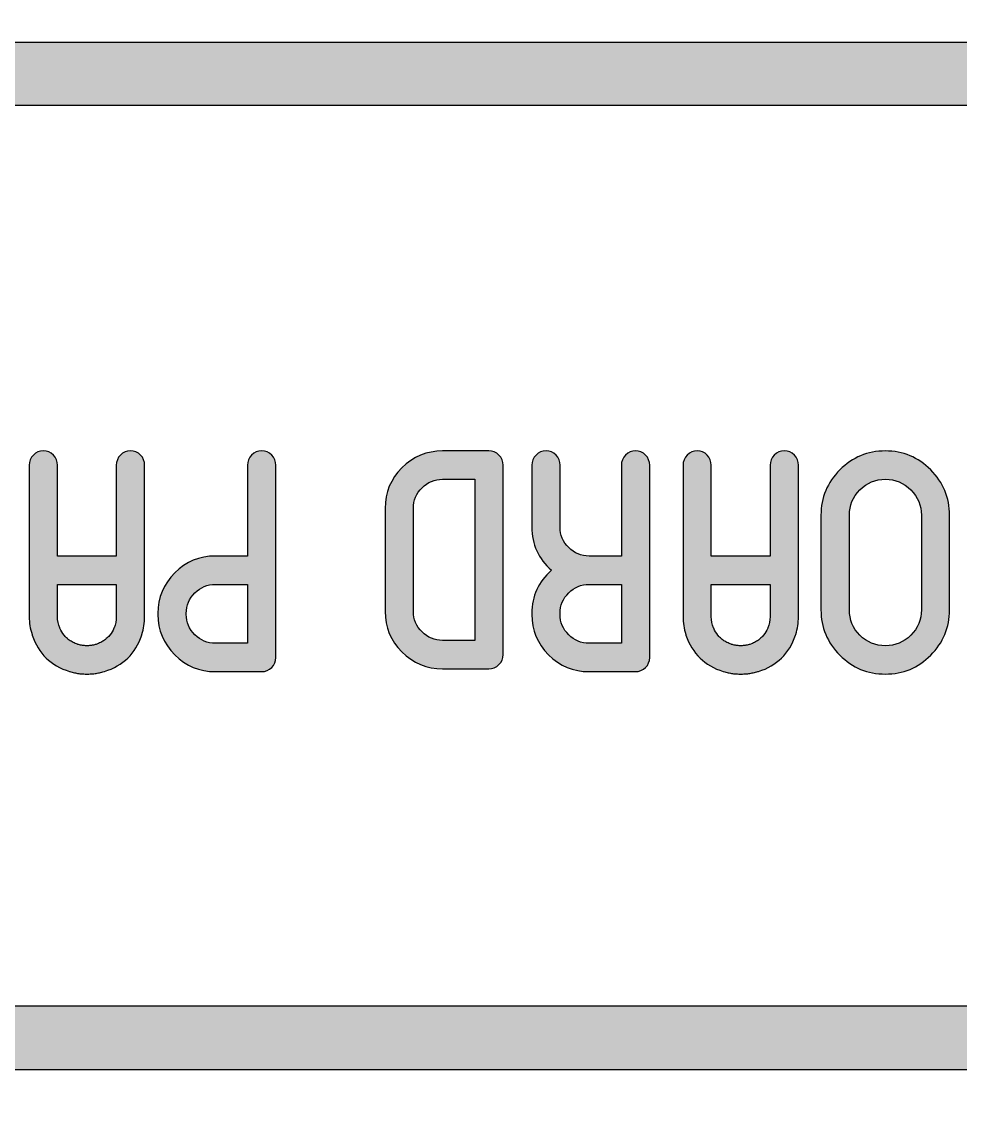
# Model space of a CAD drawing. Extents: x 3 to 98, y -255 to -10.
# Drawn here: x 24.19 to 34.91, y -173.23 to -160.89 of the extents above; entities that cross this region are included whole.
import ezdxf

# ---------------------------------------------------------------- set-up
doc = ezdxf.new("R2010")
doc.units = 0
doc.header["$MEASUREMENT"] = 0
doc.layers.add('LAYER_1', color=7, linetype='CONTINUOUS')

# ---------------------------------------------------------------- blocks, each defined once
blk = doc.blocks.new('BLOCK_2')
at = {"layer": 'LAYER_1'}
h = blk.add_hatch(color=250, dxfattribs=at)
h.dxf.hatch_style = 2
h.paths.add_polyline_path([(68.381, -172.841), (68.381, -150.057), (9.538, -150.057), (9.538, -172.841)])
h.paths.add_polyline_path([(10.261, -150.78), (67.657, -150.78), (67.657, -172.117), (10.261, -172.117)])
for points in [[(68.381, -172.841), (68.381, -150.057), (9.538, -150.057), (9.538, -172.841), (68.381, -172.841)], [(10.261, -150.78), (67.657, -150.78), (67.657, -172.117), (10.261, -172.117), (10.261, -150.78)]]:
    blk.add_lwpolyline(points, dxfattribs=at)

msp = doc.modelspace()

# ---------------------------------------------------------------- hatches: boundary and pattern name
at = {"layer": 'LAYER_1'}
h = msp.add_hatch(color=250, dxfattribs=at)
h.dxf.hatch_style = 2
h.paths.add_polyline_path([(9.538, -161.127), (68.381, -161.127), (68.381, -161.846), (9.538, -161.846)])
h = msp.add_hatch(color=250, dxfattribs=at)
h.dxf.hatch_style = 2
edge = h.paths.add_edge_path()
edge.add_spline(control_points=[(24.313, -167.878), (24.292, -167.812), (24.281, -167.746), (24.281, -167.678), (24.281, -167.678), (24.281, -165.949), (24.281, -165.949), (24.281, -165.904), (24.297, -165.866), (24.329, -165.833), (24.36, -165.802), (24.398, -165.787), (24.443, -165.787), (24.488, -165.787), (24.526, -165.802), (24.557, -165.833), (24.588, -165.866), (24.603, -165.904), (24.603, -165.949), (24.603, -165.949), (24.603, -166.985), (24.603, -166.985), (24.603, -166.985), (25.275, -166.985), (25.275, -166.985), (25.275, -166.985), (25.275, -165.949), (25.275, -165.949), (25.275, -165.904), (25.291, -165.866), (25.322, -165.833), (25.354, -165.802), (25.392, -165.787), (25.436, -165.787), (25.481, -165.787), (25.519, -165.802), (25.552, -165.833), (25.583, -165.866), (25.598, -165.904), (25.598, -165.949), (25.598, -165.949), (25.598, -167.678), (25.598, -167.678), (25.598, -167.746), (25.588, -167.812), (25.567, -167.878), (25.564, -167.89), (25.563, -167.892), (25.565, -167.886), (25.494, -168.097), (25.352, -168.235), (25.141, -168.301), (25.14, -168.301), (25.138, -168.302), (25.135, -168.303), (25.118, -168.307), (25.1, -168.312), (25.082, -168.316), (25.082, -168.316), (25.077, -168.316), (25.077, -168.316), (25.073, -168.318), (25.071, -168.318), (25.07, -168.318), (25.054, -168.322), (25.037, -168.325), (25.02, -168.327), (25.02, -168.327), (25.008, -168.328), (25.008, -168.328), (24.985, -168.33), (24.964, -168.33), (24.946, -168.33), (24.946, -168.33), (24.933, -168.33), (24.933, -168.33), (24.915, -168.33), (24.895, -168.33), (24.873, -168.328), (24.873, -168.328), (24.859, -168.327), (24.859, -168.327), (24.842, -168.325), (24.825, -168.322), (24.809, -168.318), (24.808, -168.318), (24.806, -168.318), (24.804, -168.316), (24.804, -168.316), (24.797, -168.316), (24.797, -168.316), (24.778, -168.312), (24.761, -168.307), (24.743, -168.303), (24.742, -168.302), (24.741, -168.301), (24.74, -168.301), (24.528, -168.235), (24.387, -168.097), (24.315, -167.886), (24.314, -167.885), (24.313, -167.884), (24.313, -167.881), (24.313, -167.881), (24.313, -167.878), (24.313, -167.878)], knot_values=[0, 0, 0, 0, 1, 1, 1, 2, 2, 2, 3, 3, 3, 4, 4, 4, 5, 5, 5, 6, 6, 6, 7, 7, 7, 8, 8, 8, 9, 9, 9, 10, 10, 10, 11, 11, 11, 12, 12, 12, 13, 13, 13, 14, 14, 14, 15, 15, 15, 16, 16, 16, 17, 17, 17, 18, 18, 18, 19, 19, 19, 20, 20, 20, 21, 21, 21, 22, 22, 22, 23, 23, 23, 24, 24, 24, 25, 25, 25, 26, 26, 26, 27, 27, 27, 28, 28, 28, 29, 29, 29, 30, 30, 30, 31, 31, 31, 32, 32, 32, 33, 33, 33, 34, 34, 34, 35, 35, 35, 35], degree=3, periodic=1)
edge = h.paths.add_edge_path()
edge.add_spline(control_points=[(24.603, -167.308), (24.603, -167.308), (24.603, -167.678), (24.603, -167.678), (24.603, -167.721), (24.612, -167.763), (24.63, -167.804), (24.63, -167.804), (24.631, -167.807), (24.631, -167.807), (24.644, -167.836), (24.66, -167.862), (24.68, -167.886), (24.679, -167.885), (24.68, -167.887), (24.683, -167.892), (24.693, -167.903), (24.705, -167.915), (24.717, -167.926), (24.722, -167.93), (24.726, -167.933), (24.728, -167.935), (24.735, -167.941), (24.742, -167.946), (24.748, -167.951), (24.756, -167.955), (24.763, -167.959), (24.771, -167.964), (24.778, -167.968), (24.786, -167.972), (24.795, -167.976), (24.803, -167.98), (24.812, -167.983), (24.819, -167.987), (24.829, -167.99), (24.834, -167.992), (24.835, -167.992), (24.848, -167.996), (24.861, -168), (24.875, -168.002), (24.877, -168.002), (24.881, -168.003), (24.888, -168.004), (24.905, -168.006), (24.919, -168.007), (24.932, -168.007), (24.932, -168.007), (24.947, -168.007), (24.947, -168.007), (24.96, -168.007), (24.974, -168.006), (24.99, -168.004), (24.997, -168.003), (25.002, -168.002), (25.004, -168.002), (25.018, -168), (25.031, -167.996), (25.044, -167.992), (25.044, -167.992), (25.061, -167.987), (25.061, -167.987), (25.069, -167.983), (25.077, -167.98), (25.084, -167.976), (25.094, -167.972), (25.102, -167.968), (25.108, -167.964), (25.117, -167.959), (25.125, -167.955), (25.13, -167.951), (25.137, -167.946), (25.144, -167.941), (25.151, -167.935), (25.152, -167.935), (25.156, -167.932), (25.161, -167.926), (25.174, -167.915), (25.186, -167.903), (25.196, -167.892), (25.197, -167.891), (25.198, -167.89), (25.198, -167.888), (25.199, -167.887), (25.2, -167.886), (25.201, -167.886), (25.221, -167.862), (25.236, -167.836), (25.248, -167.807), (25.248, -167.808), (25.248, -167.807), (25.249, -167.804), (25.267, -167.763), (25.275, -167.721), (25.275, -167.678), (25.275, -167.678), (25.275, -167.308), (25.275, -167.308), (25.275, -167.308), (24.603, -167.308), (24.603, -167.308)], knot_values=[0, 0, 0, 0, 1, 1, 1, 2, 2, 2, 3, 3, 3, 4, 4, 4, 5, 5, 5, 6, 6, 6, 7, 7, 7, 8, 8, 8, 9, 9, 9, 10, 10, 10, 11, 11, 11, 12, 12, 12, 13, 13, 13, 14, 14, 14, 15, 15, 15, 16, 16, 16, 17, 17, 17, 18, 18, 18, 19, 19, 19, 20, 20, 20, 21, 21, 21, 22, 22, 22, 23, 23, 23, 24, 24, 24, 25, 25, 25, 26, 26, 26, 27, 27, 27, 28, 28, 28, 29, 29, 29, 30, 30, 30, 31, 31, 31, 32, 32, 32, 33, 33, 33, 33], degree=3, periodic=1)
h = msp.add_hatch(color=250, dxfattribs=at)
h.dxf.hatch_style = 2
edge = h.paths.add_edge_path()
edge.add_spline(control_points=[(26.405, -168.303), (26.224, -168.303), (26.07, -168.239), (25.942, -168.111), (25.814, -167.983), (25.75, -167.83), (25.75, -167.65), (25.75, -167.65), (25.75, -167.639), (25.75, -167.639), (25.75, -167.459), (25.814, -167.305), (25.942, -167.177), (26.07, -167.049), (26.224, -166.985), (26.405, -166.985), (26.405, -166.985), (26.772, -166.985), (26.772, -166.985), (26.772, -166.985), (26.772, -165.949), (26.772, -165.949), (26.772, -165.904), (26.788, -165.866), (26.819, -165.833), (26.851, -165.802), (26.889, -165.787), (26.933, -165.787), (26.978, -165.787), (27.017, -165.802), (27.049, -165.833), (27.08, -165.866), (27.096, -165.904), (27.096, -165.949), (27.096, -165.949), (27.096, -168.142), (27.096, -168.142), (27.096, -168.187), (27.08, -168.225), (27.049, -168.256), (27.017, -168.287), (26.978, -168.303), (26.933, -168.303), (26.933, -168.303), (26.405, -168.303), (26.405, -168.303)], knot_values=[0, 0, 0, 0, 1, 1, 1, 2, 2, 2, 3, 3, 3, 4, 4, 4, 5, 5, 5, 6, 6, 6, 7, 7, 7, 8, 8, 8, 9, 9, 9, 10, 10, 10, 11, 11, 11, 12, 12, 12, 13, 13, 13, 14, 14, 14, 15, 15, 15, 15], degree=3, periodic=1)
edge = h.paths.add_edge_path()
edge.add_spline(control_points=[(26.073, -167.65), (26.073, -167.741), (26.106, -167.819), (26.172, -167.883), (26.236, -167.947), (26.314, -167.98), (26.405, -167.98), (26.405, -167.98), (26.772, -167.98), (26.772, -167.98), (26.772, -167.98), (26.772, -167.308), (26.772, -167.308), (26.772, -167.308), (26.405, -167.308), (26.405, -167.308), (26.314, -167.308), (26.236, -167.34), (26.172, -167.405), (26.106, -167.469), (26.073, -167.547), (26.073, -167.639), (26.073, -167.639), (26.073, -167.65), (26.073, -167.65)], knot_values=[0, 0, 0, 0, 1, 1, 1, 2, 2, 2, 3, 3, 3, 4, 4, 4, 5, 5, 5, 6, 6, 6, 7, 7, 7, 8, 8, 8, 8], degree=3, periodic=1)
h = msp.add_hatch(color=250, dxfattribs=at)
h.dxf.hatch_style = 2
edge = h.paths.add_edge_path()
edge.add_spline(control_points=[(28.997, -168.27), (28.816, -168.27), (28.662, -168.206), (28.534, -168.078), (28.406, -167.951), (28.342, -167.797), (28.342, -167.617), (28.342, -167.617), (28.342, -166.441), (28.342, -166.441), (28.342, -166.26), (28.406, -166.106), (28.534, -165.978), (28.662, -165.85), (28.816, -165.787), (28.997, -165.787), (28.997, -165.787), (29.525, -165.787), (29.525, -165.787), (29.57, -165.787), (29.609, -165.802), (29.641, -165.833), (29.672, -165.866), (29.688, -165.904), (29.688, -165.949), (29.688, -165.949), (29.688, -168.109), (29.688, -168.109), (29.688, -168.153), (29.672, -168.191), (29.641, -168.223), (29.609, -168.254), (29.57, -168.27), (29.525, -168.27), (29.525, -168.27), (28.997, -168.27), (28.997, -168.27)], knot_values=[0, 0, 0, 0, 1, 1, 1, 2, 2, 2, 3, 3, 3, 4, 4, 4, 5, 5, 5, 6, 6, 6, 7, 7, 7, 8, 8, 8, 9, 9, 9, 10, 10, 10, 11, 11, 11, 12, 12, 12, 12], degree=3, periodic=1)
edge = h.paths.add_edge_path()
edge.add_spline(control_points=[(28.665, -167.617), (28.665, -167.708), (28.698, -167.786), (28.764, -167.85), (28.828, -167.915), (28.906, -167.947), (28.997, -167.947), (28.997, -167.947), (29.365, -167.947), (29.365, -167.947), (29.365, -167.947), (29.365, -166.109), (29.365, -166.109), (29.365, -166.109), (28.997, -166.109), (28.997, -166.109), (28.906, -166.109), (28.828, -166.142), (28.764, -166.206), (28.698, -166.271), (28.665, -166.349), (28.665, -166.441), (28.665, -166.441), (28.665, -167.617), (28.665, -167.617)], knot_values=[0, 0, 0, 0, 1, 1, 1, 2, 2, 2, 3, 3, 3, 4, 4, 4, 5, 5, 5, 6, 6, 6, 7, 7, 7, 8, 8, 8, 8], degree=3, periodic=1)
h = msp.add_hatch(color=250, dxfattribs=at)
h.dxf.hatch_style = 2
edge = h.paths.add_edge_path()
edge.add_spline(control_points=[(30.016, -167.639), (30.016, -167.442), (30.091, -167.277), (30.242, -167.147), (30.091, -167.016), (30.016, -166.852), (30.016, -166.655), (30.016, -166.655), (30.016, -165.949), (30.016, -165.949), (30.016, -165.904), (30.032, -165.866), (30.064, -165.833), (30.095, -165.802), (30.133, -165.787), (30.178, -165.787), (30.223, -165.787), (30.261, -165.802), (30.292, -165.833), (30.323, -165.866), (30.338, -165.904), (30.338, -165.949), (30.338, -165.949), (30.338, -166.655), (30.338, -166.655), (30.338, -166.746), (30.371, -166.824), (30.437, -166.888), (30.501, -166.953), (30.579, -166.985), (30.67, -166.985), (30.67, -166.985), (31.038, -166.985), (31.038, -166.985), (31.038, -166.985), (31.038, -165.949), (31.038, -165.949), (31.038, -165.904), (31.053, -165.866), (31.085, -165.833), (31.117, -165.802), (31.155, -165.787), (31.198, -165.787), (31.244, -165.787), (31.282, -165.802), (31.314, -165.833), (31.345, -165.866), (31.361, -165.904), (31.361, -165.949), (31.361, -165.949), (31.361, -168.142), (31.361, -168.142), (31.361, -168.187), (31.345, -168.225), (31.314, -168.256), (31.282, -168.287), (31.244, -168.303), (31.198, -168.303), (31.198, -168.303), (30.67, -168.303), (30.67, -168.303), (30.489, -168.303), (30.335, -168.239), (30.207, -168.111), (30.079, -167.983), (30.016, -167.83), (30.016, -167.65), (30.016, -167.65), (30.016, -167.639), (30.016, -167.639)], knot_values=[0, 0, 0, 0, 1, 1, 1, 2, 2, 2, 3, 3, 3, 4, 4, 4, 5, 5, 5, 6, 6, 6, 7, 7, 7, 8, 8, 8, 9, 9, 9, 10, 10, 10, 11, 11, 11, 12, 12, 12, 13, 13, 13, 14, 14, 14, 15, 15, 15, 16, 16, 16, 17, 17, 17, 18, 18, 18, 19, 19, 19, 20, 20, 20, 21, 21, 21, 22, 22, 22, 23, 23, 23, 23], degree=3, periodic=1)
edge = h.paths.add_edge_path()
edge.add_spline(control_points=[(31.038, -167.308), (31.038, -167.308), (30.67, -167.308), (30.67, -167.308), (30.579, -167.308), (30.501, -167.34), (30.437, -167.405), (30.371, -167.469), (30.338, -167.547), (30.338, -167.639), (30.338, -167.639), (30.338, -167.65), (30.338, -167.65), (30.338, -167.741), (30.371, -167.819), (30.437, -167.883), (30.501, -167.947), (30.579, -167.98), (30.67, -167.98), (30.67, -167.98), (31.038, -167.98), (31.038, -167.98), (31.038, -167.98), (31.038, -167.308), (31.038, -167.308)], knot_values=[0, 0, 0, 0, 1, 1, 1, 2, 2, 2, 3, 3, 3, 4, 4, 4, 5, 5, 5, 6, 6, 6, 7, 7, 7, 8, 8, 8, 8], degree=3, periodic=1)
h = msp.add_hatch(color=250, dxfattribs=at)
h.dxf.hatch_style = 2
edge = h.paths.add_edge_path()
edge.add_spline(control_points=[(31.773, -167.878), (31.752, -167.812), (31.741, -167.746), (31.741, -167.678), (31.741, -167.678), (31.741, -165.949), (31.741, -165.949), (31.741, -165.904), (31.757, -165.866), (31.789, -165.833), (31.82, -165.802), (31.858, -165.787), (31.903, -165.787), (31.948, -165.787), (31.986, -165.802), (32.017, -165.833), (32.048, -165.866), (32.063, -165.904), (32.063, -165.949), (32.063, -165.949), (32.063, -166.985), (32.063, -166.985), (32.063, -166.985), (32.735, -166.985), (32.735, -166.985), (32.735, -166.985), (32.735, -165.949), (32.735, -165.949), (32.735, -165.904), (32.751, -165.866), (32.782, -165.833), (32.814, -165.802), (32.852, -165.787), (32.896, -165.787), (32.941, -165.787), (32.98, -165.802), (33.012, -165.833), (33.043, -165.866), (33.058, -165.904), (33.058, -165.949), (33.058, -165.949), (33.058, -167.678), (33.058, -167.678), (33.058, -167.746), (33.048, -167.812), (33.027, -167.878), (33.024, -167.89), (33.023, -167.892), (33.025, -167.886), (32.954, -168.097), (32.812, -168.235), (32.601, -168.301), (32.6, -168.301), (32.598, -168.302), (32.595, -168.303), (32.578, -168.307), (32.56, -168.312), (32.542, -168.316), (32.542, -168.316), (32.537, -168.316), (32.537, -168.316), (32.533, -168.318), (32.531, -168.318), (32.53, -168.318), (32.514, -168.322), (32.497, -168.325), (32.48, -168.327), (32.48, -168.327), (32.468, -168.328), (32.468, -168.328), (32.445, -168.33), (32.424, -168.33), (32.406, -168.33), (32.406, -168.33), (32.393, -168.33), (32.393, -168.33), (32.375, -168.33), (32.355, -168.33), (32.333, -168.328), (32.333, -168.328), (32.319, -168.327), (32.319, -168.327), (32.302, -168.325), (32.285, -168.322), (32.269, -168.318), (32.268, -168.318), (32.266, -168.318), (32.264, -168.316), (32.264, -168.316), (32.257, -168.316), (32.257, -168.316), (32.238, -168.312), (32.221, -168.307), (32.203, -168.303), (32.202, -168.302), (32.201, -168.301), (32.2, -168.301), (31.988, -168.235), (31.847, -168.097), (31.775, -167.886), (31.774, -167.885), (31.773, -167.884), (31.773, -167.881), (31.773, -167.881), (31.773, -167.878), (31.773, -167.878)], knot_values=[0, 0, 0, 0, 1, 1, 1, 2, 2, 2, 3, 3, 3, 4, 4, 4, 5, 5, 5, 6, 6, 6, 7, 7, 7, 8, 8, 8, 9, 9, 9, 10, 10, 10, 11, 11, 11, 12, 12, 12, 13, 13, 13, 14, 14, 14, 15, 15, 15, 16, 16, 16, 17, 17, 17, 18, 18, 18, 19, 19, 19, 20, 20, 20, 21, 21, 21, 22, 22, 22, 23, 23, 23, 24, 24, 24, 25, 25, 25, 26, 26, 26, 27, 27, 27, 28, 28, 28, 29, 29, 29, 30, 30, 30, 31, 31, 31, 32, 32, 32, 33, 33, 33, 34, 34, 34, 35, 35, 35, 35], degree=3, periodic=1)
edge = h.paths.add_edge_path()
edge.add_spline(control_points=[(32.063, -167.308), (32.063, -167.308), (32.063, -167.678), (32.063, -167.678), (32.063, -167.721), (32.072, -167.763), (32.09, -167.804), (32.09, -167.804), (32.091, -167.807), (32.091, -167.807), (32.104, -167.836), (32.12, -167.862), (32.14, -167.886), (32.139, -167.885), (32.14, -167.887), (32.143, -167.892), (32.153, -167.903), (32.165, -167.915), (32.177, -167.926), (32.182, -167.93), (32.186, -167.933), (32.188, -167.935), (32.195, -167.941), (32.202, -167.946), (32.208, -167.951), (32.216, -167.955), (32.223, -167.959), (32.231, -167.964), (32.238, -167.968), (32.246, -167.972), (32.255, -167.976), (32.263, -167.98), (32.272, -167.983), (32.279, -167.987), (32.289, -167.99), (32.294, -167.992), (32.295, -167.992), (32.308, -167.996), (32.321, -168), (32.335, -168.002), (32.337, -168.002), (32.341, -168.003), (32.348, -168.004), (32.365, -168.006), (32.379, -168.007), (32.392, -168.007), (32.392, -168.007), (32.407, -168.007), (32.407, -168.007), (32.42, -168.007), (32.434, -168.006), (32.45, -168.004), (32.457, -168.003), (32.462, -168.002), (32.464, -168.002), (32.478, -168), (32.491, -167.996), (32.504, -167.992), (32.504, -167.992), (32.521, -167.987), (32.521, -167.987), (32.529, -167.983), (32.537, -167.98), (32.544, -167.976), (32.554, -167.972), (32.562, -167.968), (32.568, -167.964), (32.577, -167.959), (32.585, -167.955), (32.59, -167.951), (32.597, -167.946), (32.604, -167.941), (32.611, -167.935), (32.612, -167.935), (32.616, -167.932), (32.621, -167.926), (32.634, -167.915), (32.646, -167.903), (32.656, -167.892), (32.657, -167.891), (32.658, -167.89), (32.658, -167.888), (32.659, -167.887), (32.66, -167.886), (32.661, -167.886), (32.681, -167.862), (32.696, -167.836), (32.708, -167.807), (32.708, -167.808), (32.708, -167.807), (32.709, -167.804), (32.727, -167.763), (32.735, -167.721), (32.735, -167.678), (32.735, -167.678), (32.735, -167.308), (32.735, -167.308), (32.735, -167.308), (32.063, -167.308), (32.063, -167.308)], knot_values=[0, 0, 0, 0, 1, 1, 1, 2, 2, 2, 3, 3, 3, 4, 4, 4, 5, 5, 5, 6, 6, 6, 7, 7, 7, 8, 8, 8, 9, 9, 9, 10, 10, 10, 11, 11, 11, 12, 12, 12, 13, 13, 13, 14, 14, 14, 15, 15, 15, 16, 16, 16, 17, 17, 17, 18, 18, 18, 19, 19, 19, 20, 20, 20, 21, 21, 21, 22, 22, 22, 23, 23, 23, 24, 24, 24, 25, 25, 25, 26, 26, 26, 27, 27, 27, 28, 28, 28, 29, 29, 29, 30, 30, 30, 31, 31, 31, 32, 32, 32, 33, 33, 33, 33], degree=3, periodic=1)
h = msp.add_hatch(color=250, dxfattribs=at)
h.dxf.hatch_style = 2
edge = h.paths.add_edge_path()
edge.add_spline(control_points=[(34.567, -166.003), (34.711, -166.145), (34.783, -166.318), (34.783, -166.52), (34.783, -166.52), (34.783, -167.598), (34.783, -167.598), (34.783, -167.8), (34.711, -167.972), (34.567, -168.116), (34.425, -168.259), (34.252, -168.33), (34.05, -168.33), (33.847, -168.33), (33.674, -168.259), (33.531, -168.116), (33.387, -167.972), (33.315, -167.8), (33.315, -167.598), (33.315, -167.598), (33.315, -166.52), (33.315, -166.52), (33.315, -166.318), (33.387, -166.145), (33.531, -166.003), (33.674, -165.859), (33.847, -165.787), (34.05, -165.787), (34.252, -165.787), (34.425, -165.859), (34.567, -166.003)], knot_values=[0, 0, 0, 0, 1, 1, 1, 2, 2, 2, 3, 3, 3, 4, 4, 4, 5, 5, 5, 6, 6, 6, 7, 7, 7, 8, 8, 8, 9, 9, 9, 10, 10, 10, 10], degree=3, periodic=1)
edge = h.paths.add_edge_path()
edge.add_spline(control_points=[(34.34, -167.888), (34.42, -167.808), (34.461, -167.711), (34.461, -167.598), (34.461, -167.598), (34.461, -166.52), (34.461, -166.52), (34.461, -166.408), (34.42, -166.311), (34.34, -166.23), (34.26, -166.15), (34.164, -166.109), (34.05, -166.109), (33.937, -166.109), (33.84, -166.15), (33.759, -166.23), (33.679, -166.311), (33.639, -166.408), (33.639, -166.52), (33.639, -166.52), (33.639, -167.598), (33.639, -167.598), (33.639, -167.711), (33.679, -167.808), (33.759, -167.888), (33.84, -167.968), (33.937, -168.007), (34.05, -168.007), (34.164, -168.007), (34.26, -167.968), (34.34, -167.888)], knot_values=[0, 0, 0, 0, 1, 1, 1, 2, 2, 2, 3, 3, 3, 4, 4, 4, 5, 5, 5, 6, 6, 6, 7, 7, 7, 8, 8, 8, 9, 9, 9, 10, 10, 10, 10], degree=3, periodic=1)

# ---------------------------------------------------------------- linework, layer by layer
msp.add_lwpolyline([(9.538, -161.127), (68.381, -161.127), (68.381, -161.846), (9.538, -161.846), (9.538, -161.127)], dxfattribs=at)
at = {"layer": 'LAYER_1', "color": 250}
msp.add_open_spline([(93.89, -10.01), (93.89, -10.01), (78.542, -10.01), (78.542, -10.01), (78.542, -10.01), (78.542, -10.716), (78.542, -10.716), (78.542, -12.859), (76.804, -14.596), (74.661, -14.596), (74.661, -14.596), (25.879, -14.596), (25.879, -14.596), (23.736, -14.596), (21.999, -12.859), (21.999, -10.716), (21.999, -10.716), (21.999, -10.01), (21.999, -10.01), (21.999, -10.01), (6.651, -10.01), (6.651, -10.01), (4.508, -10.01), (2.77, -11.748), (2.77, -13.891), (2.77, -13.891), (2.77, -22.609), (2.77, -22.609), (2.77, -22.609), (2.77, -25.978), (2.77, -25.978), (2.77, -25.978), (2.77, -124.869), (2.77, -124.869), (2.77, -124.869), (2.77, -124.889), (2.77, -124.889), (2.77, -124.889), (2.77, -147.869), (2.77, -147.869), (2.77, -147.869), (2.77, -237.326), (2.77, -237.326), (2.77, -237.326), (2.77, -255.411), (2.77, -255.411), (2.77, -255.411), (97.77, -255.411), (97.77, -255.411), (97.77, -255.411), (97.77, -237.326), (97.77, -237.326), (97.77, -237.326), (97.77, -147.869), (97.77, -147.869), (97.77, -147.869), (97.77, -124.889), (97.77, -124.889), (97.77, -124.889), (97.77, -124.869), (97.77, -124.869), (97.77, -124.869), (97.77, -113.631), (97.77, -113.631), (97.77, -113.631), (97.77, -100.913), (97.77, -100.913), (97.77, -98.834), (96.134, -97.142), (94.081, -97.042), (94.017, -97.038), (93.954, -97.032), (93.89, -97.032), (93.89, -97.032), (81.171, -97.032), (81.171, -97.032), (81.107, -97.032), (81.044, -97.038), (80.98, -97.042), (80.98, -97.042), (17.229, -97.042), (17.229, -97.042), (13.138, -97.042), (9.821, -93.725), (9.821, -89.633), (9.821, -89.633), (9.821, -60.323), (9.821, -60.323), (9.821, -56.231), (13.138, -52.914), (17.229, -52.914), (17.229, -52.914), (80.782, -52.914), (80.782, -52.914), (80.91, -52.927), (81.04, -52.934), (81.171, -52.934), (81.171, -52.934), (93.89, -52.934), (93.89, -52.934), (94.021, -52.934), (94.15, -52.927), (94.278, -52.914), (96.239, -52.719), (97.77, -51.065), (97.77, -49.053), (97.77, -49.053), (97.77, -36.335), (97.77, -36.335), (97.77, -36.335), (97.77, -25.978), (97.77, -25.978), (97.77, -25.978), (97.77, -22.609), (97.77, -22.609), (97.77, -22.609), (97.77, -13.891), (97.77, -13.891), (97.77, -11.748), (96.033, -10.01), (93.89, -10.01)], degree=3, knots=[0, 0, 0, 0, 1, 1, 1, 2, 2, 2, 3, 3, 3, 4, 4, 4, 5, 5, 5, 6, 6, 6, 7, 7, 7, 8, 8, 8, 9, 9, 9, 10, 10, 10, 11, 11, 11, 12, 12, 12, 13, 13, 13, 14, 14, 14, 15, 15, 15, 16, 16, 16, 17, 17, 17, 18, 18, 18, 19, 19, 19, 20, 20, 20, 21, 21, 21, 22, 22, 22, 23, 23, 23, 24, 24, 24, 25, 25, 25, 26, 26, 26, 27, 27, 27, 28, 28, 28, 29, 29, 29, 30, 30, 30, 31, 31, 31, 32, 32, 32, 33, 33, 33, 34, 34, 34, 35, 35, 35, 36, 36, 36, 37, 37, 37, 38, 38, 38, 39, 39, 39, 40, 40, 40, 40], dxfattribs=at)
at = {"layer": 'LAYER_1'}
for points, knots in [([(24.313, -167.878), (24.292, -167.812), (24.281, -167.746), (24.281, -167.678), (24.281, -167.678), (24.281, -165.949), (24.281, -165.949), (24.281, -165.904), (24.297, -165.866), (24.329, -165.833), (24.36, -165.802), (24.398, -165.787), (24.443, -165.787), (24.488, -165.787), (24.526, -165.802), (24.557, -165.833), (24.588, -165.866), (24.603, -165.904), (24.603, -165.949), (24.603, -165.949), (24.603, -166.985), (24.603, -166.985), (24.603, -166.985), (25.275, -166.985), (25.275, -166.985), (25.275, -166.985), (25.275, -165.949), (25.275, -165.949), (25.275, -165.904), (25.291, -165.866), (25.322, -165.833), (25.354, -165.802), (25.392, -165.787), (25.436, -165.787), (25.481, -165.787), (25.519, -165.802), (25.552, -165.833), (25.583, -165.866), (25.598, -165.904), (25.598, -165.949), (25.598, -165.949), (25.598, -167.678), (25.598, -167.678), (25.598, -167.746), (25.588, -167.812), (25.567, -167.878), (25.564, -167.89), (25.563, -167.892), (25.565, -167.886), (25.494, -168.097), (25.352, -168.235), (25.141, -168.301), (25.14, -168.301), (25.138, -168.302), (25.135, -168.303), (25.118, -168.307), (25.1, -168.312), (25.082, -168.316), (25.082, -168.316), (25.077, -168.316), (25.077, -168.316), (25.073, -168.318), (25.071, -168.318), (25.07, -168.318), (25.054, -168.322), (25.037, -168.325), (25.02, -168.327), (25.02, -168.327), (25.008, -168.328), (25.008, -168.328), (24.985, -168.33), (24.964, -168.33), (24.946, -168.33), (24.946, -168.33), (24.933, -168.33), (24.933, -168.33), (24.915, -168.33), (24.895, -168.33), (24.873, -168.328), (24.873, -168.328), (24.859, -168.327), (24.859, -168.327), (24.842, -168.325), (24.825, -168.322), (24.809, -168.318), (24.808, -168.318), (24.806, -168.318), (24.804, -168.316), (24.804, -168.316), (24.797, -168.316), (24.797, -168.316), (24.778, -168.312), (24.761, -168.307), (24.743, -168.303), (24.742, -168.302), (24.741, -168.301), (24.74, -168.301), (24.528, -168.235), (24.387, -168.097), (24.315, -167.886), (24.314, -167.885), (24.313, -167.884), (24.313, -167.881), (24.313, -167.881), (24.313, -167.878), (24.313, -167.878)], [0, 0, 0, 0, 1, 1, 1, 2, 2, 2, 3, 3, 3, 4, 4, 4, 5, 5, 5, 6, 6, 6, 7, 7, 7, 8, 8, 8, 9, 9, 9, 10, 10, 10, 11, 11, 11, 12, 12, 12, 13, 13, 13, 14, 14, 14, 15, 15, 15, 16, 16, 16, 17, 17, 17, 18, 18, 18, 19, 19, 19, 20, 20, 20, 21, 21, 21, 22, 22, 22, 23, 23, 23, 24, 24, 24, 25, 25, 25, 26, 26, 26, 27, 27, 27, 28, 28, 28, 29, 29, 29, 30, 30, 30, 31, 31, 31, 32, 32, 32, 33, 33, 33, 34, 34, 34, 35, 35, 35, 35]), ([(26.405, -168.303), (26.224, -168.303), (26.07, -168.239), (25.942, -168.111), (25.814, -167.983), (25.75, -167.83), (25.75, -167.65), (25.75, -167.65), (25.75, -167.639), (25.75, -167.639), (25.75, -167.459), (25.814, -167.305), (25.942, -167.177), (26.07, -167.049), (26.224, -166.985), (26.405, -166.985), (26.405, -166.985), (26.772, -166.985), (26.772, -166.985), (26.772, -166.985), (26.772, -165.949), (26.772, -165.949), (26.772, -165.904), (26.788, -165.866), (26.819, -165.833), (26.851, -165.802), (26.889, -165.787), (26.933, -165.787), (26.978, -165.787), (27.017, -165.802), (27.049, -165.833), (27.08, -165.866), (27.096, -165.904), (27.096, -165.949), (27.096, -165.949), (27.096, -168.142), (27.096, -168.142), (27.096, -168.187), (27.08, -168.225), (27.049, -168.256), (27.017, -168.287), (26.978, -168.303), (26.933, -168.303), (26.933, -168.303), (26.405, -168.303), (26.405, -168.303)], [0, 0, 0, 0, 1, 1, 1, 2, 2, 2, 3, 3, 3, 4, 4, 4, 5, 5, 5, 6, 6, 6, 7, 7, 7, 8, 8, 8, 9, 9, 9, 10, 10, 10, 11, 11, 11, 12, 12, 12, 13, 13, 13, 14, 14, 14, 15, 15, 15, 15]), ([(28.997, -168.27), (28.816, -168.27), (28.662, -168.206), (28.534, -168.078), (28.406, -167.951), (28.342, -167.797), (28.342, -167.617), (28.342, -167.617), (28.342, -166.441), (28.342, -166.441), (28.342, -166.26), (28.406, -166.106), (28.534, -165.978), (28.662, -165.85), (28.816, -165.787), (28.997, -165.787), (28.997, -165.787), (29.525, -165.787), (29.525, -165.787), (29.57, -165.787), (29.609, -165.802), (29.641, -165.833), (29.672, -165.866), (29.688, -165.904), (29.688, -165.949), (29.688, -165.949), (29.688, -168.109), (29.688, -168.109), (29.688, -168.153), (29.672, -168.191), (29.641, -168.223), (29.609, -168.254), (29.57, -168.27), (29.525, -168.27), (29.525, -168.27), (28.997, -168.27), (28.997, -168.27)], [0, 0, 0, 0, 1, 1, 1, 2, 2, 2, 3, 3, 3, 4, 4, 4, 5, 5, 5, 6, 6, 6, 7, 7, 7, 8, 8, 8, 9, 9, 9, 10, 10, 10, 11, 11, 11, 12, 12, 12, 12]), ([(30.016, -167.639), (30.016, -167.442), (30.091, -167.277), (30.242, -167.147), (30.091, -167.016), (30.016, -166.852), (30.016, -166.655), (30.016, -166.655), (30.016, -165.949), (30.016, -165.949), (30.016, -165.904), (30.032, -165.866), (30.064, -165.833), (30.095, -165.802), (30.133, -165.787), (30.178, -165.787), (30.223, -165.787), (30.261, -165.802), (30.292, -165.833), (30.323, -165.866), (30.338, -165.904), (30.338, -165.949), (30.338, -165.949), (30.338, -166.655), (30.338, -166.655), (30.338, -166.746), (30.371, -166.824), (30.437, -166.888), (30.501, -166.953), (30.579, -166.985), (30.67, -166.985), (30.67, -166.985), (31.038, -166.985), (31.038, -166.985), (31.038, -166.985), (31.038, -165.949), (31.038, -165.949), (31.038, -165.904), (31.053, -165.866), (31.085, -165.833), (31.117, -165.802), (31.155, -165.787), (31.198, -165.787), (31.244, -165.787), (31.282, -165.802), (31.314, -165.833), (31.345, -165.866), (31.361, -165.904), (31.361, -165.949), (31.361, -165.949), (31.361, -168.142), (31.361, -168.142), (31.361, -168.187), (31.345, -168.225), (31.314, -168.256), (31.282, -168.287), (31.244, -168.303), (31.198, -168.303), (31.198, -168.303), (30.67, -168.303), (30.67, -168.303), (30.489, -168.303), (30.335, -168.239), (30.207, -168.111), (30.079, -167.983), (30.016, -167.83), (30.016, -167.65), (30.016, -167.65), (30.016, -167.639), (30.016, -167.639)], [0, 0, 0, 0, 1, 1, 1, 2, 2, 2, 3, 3, 3, 4, 4, 4, 5, 5, 5, 6, 6, 6, 7, 7, 7, 8, 8, 8, 9, 9, 9, 10, 10, 10, 11, 11, 11, 12, 12, 12, 13, 13, 13, 14, 14, 14, 15, 15, 15, 16, 16, 16, 17, 17, 17, 18, 18, 18, 19, 19, 19, 20, 20, 20, 21, 21, 21, 22, 22, 22, 23, 23, 23, 23]), ([(31.773, -167.878), (31.752, -167.812), (31.741, -167.746), (31.741, -167.678), (31.741, -167.678), (31.741, -165.949), (31.741, -165.949), (31.741, -165.904), (31.757, -165.866), (31.789, -165.833), (31.82, -165.802), (31.858, -165.787), (31.903, -165.787), (31.948, -165.787), (31.986, -165.802), (32.017, -165.833), (32.048, -165.866), (32.063, -165.904), (32.063, -165.949), (32.063, -165.949), (32.063, -166.985), (32.063, -166.985), (32.063, -166.985), (32.735, -166.985), (32.735, -166.985), (32.735, -166.985), (32.735, -165.949), (32.735, -165.949), (32.735, -165.904), (32.751, -165.866), (32.782, -165.833), (32.814, -165.802), (32.852, -165.787), (32.896, -165.787), (32.941, -165.787), (32.98, -165.802), (33.012, -165.833), (33.043, -165.866), (33.058, -165.904), (33.058, -165.949), (33.058, -165.949), (33.058, -167.678), (33.058, -167.678), (33.058, -167.746), (33.048, -167.812), (33.027, -167.878), (33.024, -167.89), (33.023, -167.892), (33.025, -167.886), (32.954, -168.097), (32.812, -168.235), (32.601, -168.301), (32.6, -168.301), (32.598, -168.302), (32.595, -168.303), (32.578, -168.307), (32.56, -168.312), (32.542, -168.316), (32.542, -168.316), (32.537, -168.316), (32.537, -168.316), (32.533, -168.318), (32.531, -168.318), (32.53, -168.318), (32.514, -168.322), (32.497, -168.325), (32.48, -168.327), (32.48, -168.327), (32.468, -168.328), (32.468, -168.328), (32.445, -168.33), (32.424, -168.33), (32.406, -168.33), (32.406, -168.33), (32.393, -168.33), (32.393, -168.33), (32.375, -168.33), (32.355, -168.33), (32.333, -168.328), (32.333, -168.328), (32.319, -168.327), (32.319, -168.327), (32.302, -168.325), (32.285, -168.322), (32.269, -168.318), (32.268, -168.318), (32.266, -168.318), (32.264, -168.316), (32.264, -168.316), (32.257, -168.316), (32.257, -168.316), (32.238, -168.312), (32.221, -168.307), (32.203, -168.303), (32.202, -168.302), (32.201, -168.301), (32.2, -168.301), (31.988, -168.235), (31.847, -168.097), (31.775, -167.886), (31.774, -167.885), (31.773, -167.884), (31.773, -167.881), (31.773, -167.881), (31.773, -167.878), (31.773, -167.878)], [0, 0, 0, 0, 1, 1, 1, 2, 2, 2, 3, 3, 3, 4, 4, 4, 5, 5, 5, 6, 6, 6, 7, 7, 7, 8, 8, 8, 9, 9, 9, 10, 10, 10, 11, 11, 11, 12, 12, 12, 13, 13, 13, 14, 14, 14, 15, 15, 15, 16, 16, 16, 17, 17, 17, 18, 18, 18, 19, 19, 19, 20, 20, 20, 21, 21, 21, 22, 22, 22, 23, 23, 23, 24, 24, 24, 25, 25, 25, 26, 26, 26, 27, 27, 27, 28, 28, 28, 29, 29, 29, 30, 30, 30, 31, 31, 31, 32, 32, 32, 33, 33, 33, 34, 34, 34, 35, 35, 35, 35]), ([(34.567, -166.003), (34.711, -166.145), (34.783, -166.318), (34.783, -166.52), (34.783, -166.52), (34.783, -167.598), (34.783, -167.598), (34.783, -167.8), (34.711, -167.972), (34.567, -168.116), (34.425, -168.259), (34.252, -168.33), (34.05, -168.33), (33.847, -168.33), (33.674, -168.259), (33.531, -168.116), (33.387, -167.972), (33.315, -167.8), (33.315, -167.598), (33.315, -167.598), (33.315, -166.52), (33.315, -166.52), (33.315, -166.318), (33.387, -166.145), (33.531, -166.003), (33.674, -165.859), (33.847, -165.787), (34.05, -165.787), (34.252, -165.787), (34.425, -165.859), (34.567, -166.003)], [0, 0, 0, 0, 1, 1, 1, 2, 2, 2, 3, 3, 3, 4, 4, 4, 5, 5, 5, 6, 6, 6, 7, 7, 7, 8, 8, 8, 9, 9, 9, 10, 10, 10, 10]), ([(28.665, -167.617), (28.665, -167.708), (28.698, -167.786), (28.764, -167.85), (28.828, -167.915), (28.906, -167.947), (28.997, -167.947), (28.997, -167.947), (29.365, -167.947), (29.365, -167.947), (29.365, -167.947), (29.365, -166.109), (29.365, -166.109), (29.365, -166.109), (28.997, -166.109), (28.997, -166.109), (28.906, -166.109), (28.828, -166.142), (28.764, -166.206), (28.698, -166.271), (28.665, -166.349), (28.665, -166.441), (28.665, -166.441), (28.665, -167.617), (28.665, -167.617)], [0, 0, 0, 0, 1, 1, 1, 2, 2, 2, 3, 3, 3, 4, 4, 4, 5, 5, 5, 6, 6, 6, 7, 7, 7, 8, 8, 8, 8]), ([(34.34, -167.888), (34.42, -167.808), (34.461, -167.711), (34.461, -167.598), (34.461, -167.598), (34.461, -166.52), (34.461, -166.52), (34.461, -166.408), (34.42, -166.311), (34.34, -166.23), (34.26, -166.15), (34.164, -166.109), (34.05, -166.109), (33.937, -166.109), (33.84, -166.15), (33.759, -166.23), (33.679, -166.311), (33.639, -166.408), (33.639, -166.52), (33.639, -166.52), (33.639, -167.598), (33.639, -167.598), (33.639, -167.711), (33.679, -167.808), (33.759, -167.888), (33.84, -167.968), (33.937, -168.007), (34.05, -168.007), (34.164, -168.007), (34.26, -167.968), (34.34, -167.888)], [0, 0, 0, 0, 1, 1, 1, 2, 2, 2, 3, 3, 3, 4, 4, 4, 5, 5, 5, 6, 6, 6, 7, 7, 7, 8, 8, 8, 9, 9, 9, 10, 10, 10, 10]), ([(24.603, -167.308), (24.603, -167.308), (24.603, -167.678), (24.603, -167.678), (24.603, -167.721), (24.612, -167.763), (24.63, -167.804), (24.63, -167.804), (24.631, -167.807), (24.631, -167.807), (24.644, -167.836), (24.66, -167.862), (24.68, -167.886), (24.679, -167.885), (24.68, -167.887), (24.683, -167.892), (24.693, -167.903), (24.705, -167.915), (24.717, -167.926), (24.722, -167.93), (24.726, -167.933), (24.728, -167.935), (24.735, -167.941), (24.742, -167.946), (24.748, -167.951), (24.756, -167.955), (24.763, -167.959), (24.771, -167.964), (24.778, -167.968), (24.786, -167.972), (24.795, -167.976), (24.803, -167.98), (24.812, -167.983), (24.819, -167.987), (24.829, -167.99), (24.834, -167.992), (24.835, -167.992), (24.848, -167.996), (24.861, -168), (24.875, -168.002), (24.877, -168.002), (24.881, -168.003), (24.888, -168.004), (24.905, -168.006), (24.919, -168.007), (24.932, -168.007), (24.932, -168.007), (24.947, -168.007), (24.947, -168.007), (24.96, -168.007), (24.974, -168.006), (24.99, -168.004), (24.997, -168.003), (25.002, -168.002), (25.004, -168.002), (25.018, -168), (25.031, -167.996), (25.044, -167.992), (25.044, -167.992), (25.061, -167.987), (25.061, -167.987), (25.069, -167.983), (25.077, -167.98), (25.084, -167.976), (25.094, -167.972), (25.102, -167.968), (25.108, -167.964), (25.117, -167.959), (25.125, -167.955), (25.13, -167.951), (25.137, -167.946), (25.144, -167.941), (25.151, -167.935), (25.152, -167.935), (25.156, -167.932), (25.161, -167.926), (25.174, -167.915), (25.186, -167.903), (25.196, -167.892), (25.197, -167.891), (25.198, -167.89), (25.198, -167.888), (25.199, -167.887), (25.2, -167.886), (25.201, -167.886), (25.221, -167.862), (25.236, -167.836), (25.248, -167.807), (25.248, -167.808), (25.248, -167.807), (25.249, -167.804), (25.267, -167.763), (25.275, -167.721), (25.275, -167.678), (25.275, -167.678), (25.275, -167.308), (25.275, -167.308), (25.275, -167.308), (24.603, -167.308), (24.603, -167.308)], [0, 0, 0, 0, 1, 1, 1, 2, 2, 2, 3, 3, 3, 4, 4, 4, 5, 5, 5, 6, 6, 6, 7, 7, 7, 8, 8, 8, 9, 9, 9, 10, 10, 10, 11, 11, 11, 12, 12, 12, 13, 13, 13, 14, 14, 14, 15, 15, 15, 16, 16, 16, 17, 17, 17, 18, 18, 18, 19, 19, 19, 20, 20, 20, 21, 21, 21, 22, 22, 22, 23, 23, 23, 24, 24, 24, 25, 25, 25, 26, 26, 26, 27, 27, 27, 28, 28, 28, 29, 29, 29, 30, 30, 30, 31, 31, 31, 32, 32, 32, 33, 33, 33, 33]), ([(26.073, -167.65), (26.073, -167.741), (26.106, -167.819), (26.172, -167.883), (26.236, -167.947), (26.314, -167.98), (26.405, -167.98), (26.405, -167.98), (26.772, -167.98), (26.772, -167.98), (26.772, -167.98), (26.772, -167.308), (26.772, -167.308), (26.772, -167.308), (26.405, -167.308), (26.405, -167.308), (26.314, -167.308), (26.236, -167.34), (26.172, -167.405), (26.106, -167.469), (26.073, -167.547), (26.073, -167.639), (26.073, -167.639), (26.073, -167.65), (26.073, -167.65)], [0, 0, 0, 0, 1, 1, 1, 2, 2, 2, 3, 3, 3, 4, 4, 4, 5, 5, 5, 6, 6, 6, 7, 7, 7, 8, 8, 8, 8]), ([(31.038, -167.308), (31.038, -167.308), (30.67, -167.308), (30.67, -167.308), (30.579, -167.308), (30.501, -167.34), (30.437, -167.405), (30.371, -167.469), (30.338, -167.547), (30.338, -167.639), (30.338, -167.639), (30.338, -167.65), (30.338, -167.65), (30.338, -167.741), (30.371, -167.819), (30.437, -167.883), (30.501, -167.947), (30.579, -167.98), (30.67, -167.98), (30.67, -167.98), (31.038, -167.98), (31.038, -167.98), (31.038, -167.98), (31.038, -167.308), (31.038, -167.308)], [0, 0, 0, 0, 1, 1, 1, 2, 2, 2, 3, 3, 3, 4, 4, 4, 5, 5, 5, 6, 6, 6, 7, 7, 7, 8, 8, 8, 8]), ([(32.063, -167.308), (32.063, -167.308), (32.063, -167.678), (32.063, -167.678), (32.063, -167.721), (32.072, -167.763), (32.09, -167.804), (32.09, -167.804), (32.091, -167.807), (32.091, -167.807), (32.104, -167.836), (32.12, -167.862), (32.14, -167.886), (32.139, -167.885), (32.14, -167.887), (32.143, -167.892), (32.153, -167.903), (32.165, -167.915), (32.177, -167.926), (32.182, -167.93), (32.186, -167.933), (32.188, -167.935), (32.195, -167.941), (32.202, -167.946), (32.208, -167.951), (32.216, -167.955), (32.223, -167.959), (32.231, -167.964), (32.238, -167.968), (32.246, -167.972), (32.255, -167.976), (32.263, -167.98), (32.272, -167.983), (32.279, -167.987), (32.289, -167.99), (32.294, -167.992), (32.295, -167.992), (32.308, -167.996), (32.321, -168), (32.335, -168.002), (32.337, -168.002), (32.341, -168.003), (32.348, -168.004), (32.365, -168.006), (32.379, -168.007), (32.392, -168.007), (32.392, -168.007), (32.407, -168.007), (32.407, -168.007), (32.42, -168.007), (32.434, -168.006), (32.45, -168.004), (32.457, -168.003), (32.462, -168.002), (32.464, -168.002), (32.478, -168), (32.491, -167.996), (32.504, -167.992), (32.504, -167.992), (32.521, -167.987), (32.521, -167.987), (32.529, -167.983), (32.537, -167.98), (32.544, -167.976), (32.554, -167.972), (32.562, -167.968), (32.568, -167.964), (32.577, -167.959), (32.585, -167.955), (32.59, -167.951), (32.597, -167.946), (32.604, -167.941), (32.611, -167.935), (32.612, -167.935), (32.616, -167.932), (32.621, -167.926), (32.634, -167.915), (32.646, -167.903), (32.656, -167.892), (32.657, -167.891), (32.658, -167.89), (32.658, -167.888), (32.659, -167.887), (32.66, -167.886), (32.661, -167.886), (32.681, -167.862), (32.696, -167.836), (32.708, -167.807), (32.708, -167.808), (32.708, -167.807), (32.709, -167.804), (32.727, -167.763), (32.735, -167.721), (32.735, -167.678), (32.735, -167.678), (32.735, -167.308), (32.735, -167.308), (32.735, -167.308), (32.063, -167.308), (32.063, -167.308)], [0, 0, 0, 0, 1, 1, 1, 2, 2, 2, 3, 3, 3, 4, 4, 4, 5, 5, 5, 6, 6, 6, 7, 7, 7, 8, 8, 8, 9, 9, 9, 10, 10, 10, 11, 11, 11, 12, 12, 12, 13, 13, 13, 14, 14, 14, 15, 15, 15, 16, 16, 16, 17, 17, 17, 18, 18, 18, 19, 19, 19, 20, 20, 20, 21, 21, 21, 22, 22, 22, 23, 23, 23, 24, 24, 24, 25, 25, 25, 26, 26, 26, 27, 27, 27, 28, 28, 28, 29, 29, 29, 30, 30, 30, 31, 31, 31, 32, 32, 32, 33, 33, 33, 33])]:
    msp.add_open_spline(points, degree=3, knots=knots, dxfattribs=at)

# ---------------------------------------------------------------- block references
msp.add_blockref('BLOCK_2', (0, 0), dxfattribs=at)

doc.saveas('drawing.dxf')
